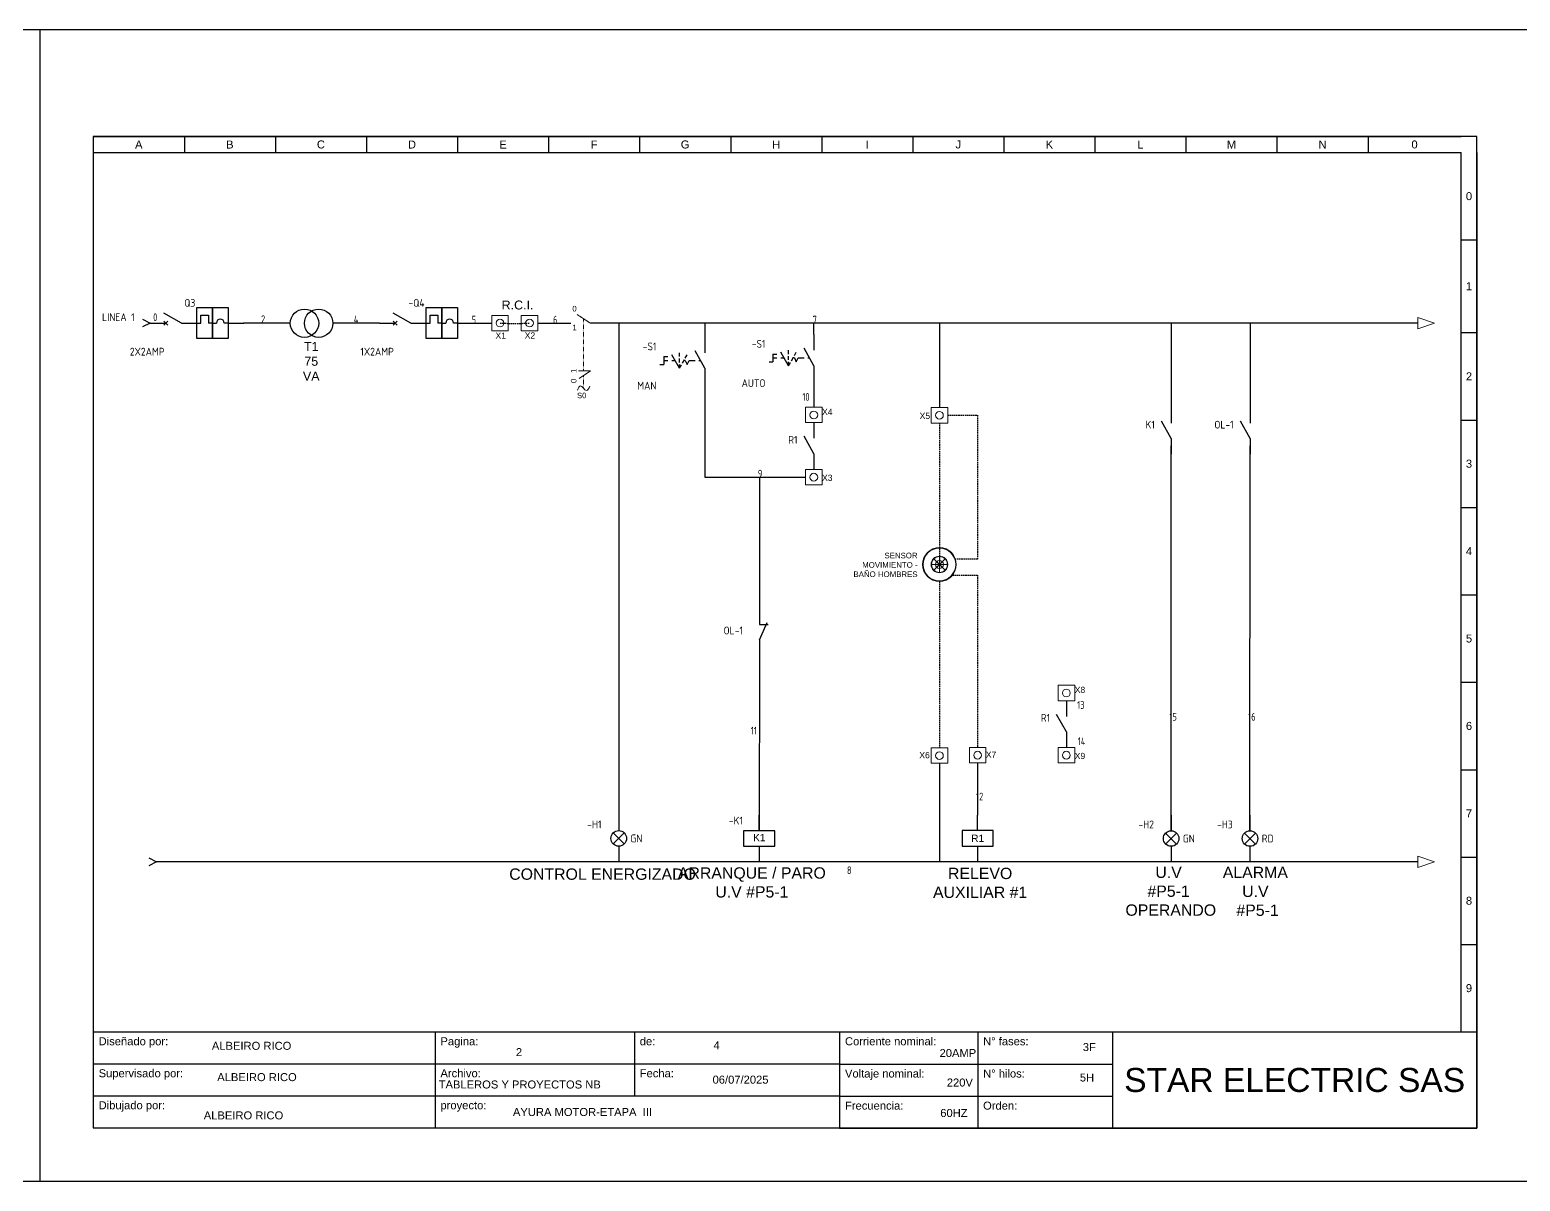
# Model space of a CAD drawing. Header units: millimetres. Extents: x 691 to 18605, y 670 to 10026.
# Drawn here: x 1771 to 2823, y 3503 to 4315 of the extents above; entities that cross this region are included whole.
import ezdxf
from ezdxf.enums import TextEntityAlignment as Align

# ---------------------------------------------------------------- set-up
doc = ezdxf.new("R2010")
doc.units = ezdxf.units.MM
for name, pattern in [('DASHED2', [0.375, 0.25, -0.125]), ('DASHEDX2', [1.5, 1, -0.5]), ('HIDDEN', [0.375, 0.25, -0.125])]:
    doc.linetypes.add(name, pattern=pattern)
for name, color, linetype in [('-DIAGRAMA', 7, 'Continuous'), ('-Electrico', 5, 'Continuous'), ('DESC', 150, 'Continuous'), ('MISC', 7, 'Continuous'), ('SYMS', 7, 'Continuous'), ('TAGS', 150, 'Continuous'), ('WIRENO', 72, 'Continuous'), ('YEL_14_THHN', 2, 'Continuous')]:
    doc.layers.add(name, color=color, linetype=linetype)
doc.styles.get("Standard").update_dxf_attribs({"font": 'arial.ttf'})
doc.styles.add('WD_IEC', font='ISOCP2.shx', dxfattribs={"width": 0.9, "height": 4})

# ---------------------------------------------------------------- blocks, each defined once
blk = doc.blocks.new('*T3')
at = {"color": 0, "linetype": 'ByBlock', "lineweight": -2}
for p, q in [((0, 0), (139.92, 0)), ((0, 0), (0, -18)), ((64.08, 0), (64.08, -18)), ((101.44, 0), (101.44, -12)), ((139.92, 0), (139.92, -18)), ((0, -6), (139.92, -6)), ((0, -12), (139.92, -12)), ((0, -18), (139.92, -18))]:
    blk.add_line(p, q, dxfattribs=at)
at = {"color": 0, "char_height": 1.5, "attachment_point": 1}
for s, insert, width in [('{\\fArial|b0|i0|c162|p34;Diseñado por:}', (1, -1), 62.0824), ('{\\fArial|b0|i0|c162|p34;Pagina:}', (65.08, -1), 35.3574), ('{\\fArial|b0|i0|c162|p34;de}:', (102.44, -1), 36.4813), ('{\\fArial|b0|i0|c162|p34;Supervisado por:}', (1, -7), 62.0824), ('{\\fArial|b0|i0|c162|p34;Archivo:}', (65.08, -7), 35.3574), ('Fecha:', (102.44, -7), 36.4813), ('Dibujado por:', (1, -13), 62.0824), ('{\\fArial|b0|i0|c162|p34;proyecto:}', (65.08, -13), 73.8387)]:
    blk.add_mtext(s, dxfattribs=dict(at, insert=insert, width=width))
blk = doc.blocks.new('*T4')
at = {"color": 0, "linetype": 'ByBlock', "lineweight": -2}
for p, q in [((0, 0), (119.48, 0)), ((0, 0), (0, -18.07)), ((25.89, 0), (25.89, -18.07)), ((51.13, 0), (51.13, -18.07)), ((119.48, 0), (119.48, -18.07)), ((0, -6.05), (51.13, -6.05)), ((0, -12.07), (51.13, -12.07)), ((0, -18.07), (119.48, -18.07))]:
    blk.add_line(p, q, dxfattribs=at)
at = {"color": 0}
for s, insert, char_height, width, attachment_point in [('Corriente nominal:', (1, -1), 1.5, 23.894, 1), ('{\\fArial|b0|i0|c162|p34;N° fases:}', (26.89, -1), 1.5, 23.2313, 1), ('Voltaje nominal:', (1, -7.05), 1.5, 23.894, 1), ('{\\fArial|b0|i0|c162|p34;N° hilos:}', (26.89, -7.05), 1.5, 23.2313, 1), ('{\\fArial|b0|i0|c162|p34;STAR ELECTRIC SAS}', (85.3, -9.04), 4.5, 66.3536, 5), ('Frecuencia:', (1, -13.07), 1.5, 23.894, 1), ('{\\fArial|b0|i0|c162|p34;Orden}:', (26.89, -13.07), 1.5, 23.2313, 1)]:
    blk.add_mtext(s, dxfattribs=dict(at, insert=insert, char_height=char_height, width=width, attachment_point=attachment_point))
blk = doc.blocks.new('CAJETIN')
for p, q in [((0, 185.97), (-259.4, 185.97)), ((-259.4, 185.97), (-259.4, 0.07)), ((-259.4, 185.97), (-2.99, 185.97)), ((-259.4, 185.97), (-259.4, 182.97)), ((-242.33, 185.97), (-242.33, 182.97)), ((-225.26, 185.97), (-225.26, 182.97)), ((-208.19, 185.97), (-208.19, 182.97)), ((-191.12, 185.97), (-191.12, 182.97)), ((-174.05, 185.97), (-174.05, 182.97)), ((-156.98, 185.97), (-156.98, 182.97)), ((-139.91, 185.97), (-139.91, 182.97)), ((-122.84, 185.97), (-122.84, 182.97)), ((-105.77, 185.97), (-105.77, 182.97)), ((-88.7, 185.97), (-88.7, 182.97)), ((-71.64, 185.97), (-71.64, 182.97)), ((-54.57, 185.97), (-54.57, 182.97)), ((-37.5, 185.97), (-37.5, 182.97)), ((-20.43, 185.97), (-20.43, 182.97)), ((0, 0.07), (0, 185.97)), ((-259.4, 182.97), (-2.99, 182.97)), ((-3, 182.97), (-3, 18.07)), ((0, 182.97), (0, 18.07)), ((-3, 166.58), (0, 166.58)), ((-3, 149.19), (0, 149.19)), ((-3, 132.8), (0, 132.8)), ((-3, 116.41), (0, 116.41)), ((-3, 100.02), (0, 100.02)), ((-3, 83.63), (0, 83.63)), ((-3, 67.24), (0, 67.24)), ((-3, 50.85), (0, 50.85)), ((-3, 34.46), (0, 34.46)), ((-3, 18.07), (0, 18.07)), ((-259.4, 0.07), (0, 0.07))]:
    blk.add_line(p, q)
blk.add_lwpolyline([(-269.4, -9.93), (10, -9.93), (10, 205.97), (-269.4, 205.97)], close=True)
for name, p in [('*T3', (-259.4, 18.07)), ('*T4', (-119.48, 18.07))]:
    blk.add_blockref(name, p)
blk.add_text('0', height=1.5).set_placement((-2.08, 174.04))
at = {"char_height": 1.5, "attachment_point": 5}
for s, insert, width in [('A', (-250.87, 184.47), 17.0695), ('B', (-233.8, 184.47), 17.0695), ('C', (-216.73, 184.47), 17.0695), ('D', (-199.66, 184.47), 17.0695), ('E', (-182.59, 184.47), 17.0695), ('F', (-165.52, 184.47), 17.0695), ('G', (-148.45, 184.47), 17.0695), ('H', (-131.38, 184.47), 17.0695), ('I', (-114.31, 184.47), 17.0695), ('J', (-97.24, 184.47), 17.0695), ('K', (-80.17, 184.47), 17.0695), ('L', (-63.1, 184.47), 17.0695), ('M', (-46.03, 184.47), 17.0695), ('N', (-28.96, 184.47), 17.0695), ('0', (-11.71, 184.47), 17.4362), ('1', (-1.5, 157.89), 3), ('2', (-1.5, 141), 3), ('3', (-1.5, 124.61), 3), ('4', (-1.5, 108.22), 3), ('5', (-1.5, 91.83), 3), ('6', (-1.5, 75.44), 3), ('7', (-1.5, 59.05), 3), ('8', (-1.5, 42.66), 3), ('9', (-1.5, 26.27), 3)]:
    blk.add_mtext(s, dxfattribs=dict(at, insert=insert, width=width))
for tag, p in [('DISEÑADO_POR', (-230.86, 14.78)), ('SUPERVISADO_POR', (-229.59, 8.32)), ('DIBUJADO_POR', (-231.25, 2.42))]:
    blk.add_attdef(tag, text='', height=1.5).set_placement(p, align=Align.MIDDLE)
for tag, p in [('PAGINA', (-180.19, 13.54)), ('DE', (-143.12, 14.83)), ('A', (-97.02, 13.49)), ('F', (-73.9, 14.47)), ('ARCHIVO', (-179.45, 8.2)), ('FECHA', (-143.31, 8.38)), ('V', (-96.96, 8.58)), ('H', (-74.46, 8.76)), ('PROYECTO', (-180.75, 3.04)), ('HZ', (-98.06, 2.87)), ('OR', (-74.83, 2.5))]:
    blk.add_attdef(tag, p, '', height=1.5)
blk = doc.blocks.new('HCB11Q9')
for p, q in [((-1.84, 0.66), (-3.16, -0.66)), ((-3.16, 0.66), (-1.84, -0.66)), ((2.5, 0), (-3.12, 3.13)), ((2.5, 0), (7.5, 0)), ((7.5, 0), (8.75, 0)), ((8.75, 0), (8.75, 2.5)), ((8.75, 2.5), (11.25, 2.5)), ((11.25, 2.5), (11.25, 0)), ((12.5, 0), (11.25, 0)), ((12.5, 0), (13.75, 0)), ((17.5, 0), (16.25, 0)), ((17.5, 0), (22.5, 0)), ((-7.5, 0), (-2.5, 0))]:
    blk.add_line(p, q)
for points in [[(7.5, 5), (12.5, 5), (12.5, -5), (7.5, -5)], [(12.5, 5), (17.5, 5), (17.5, -5), (12.5, -5)]]:
    blk.add_lwpolyline(points, close=True)
blk.add_arc((15, 0), 1.25, 0, 180)
at = {"style": 'WD_IEC'}
for tag, height, p in [('INST', 2.5, (6.95, 11.75)), ('LOC', 2.5, (6.95, 8.6)), ('TAG1', 2.5, (6.95, 5.23)), ('TERM02', 2, (22.5, 1)), ('XREF', 2.5, (-2.89, -6.93)), ('DESC1', 2.5, (-2.89, -10.4)), ('DESC2', 2.5, (-2.11, -14.11)), ('DESC3', 2.5, (-2.11, -17.81))]:
    blk.add_attdef(tag, text='', height=height, dxfattribs=at).set_placement(p, align=Align.RIGHT)
at = {"style": 'WD_IEC', "flags": 1}
for tag, p, height in [('X4TERM01', (-7.5, 0), 0.32), ('X1TERM02', (22.5, 0), 0.32), ('ASSYCODE', (17.86, -5.81), 1), ('FAMILY', (17.86, -7.31), 1), ('CATDESC', (17.86, -8.81), 1)]:
    blk.add_attdef(tag, p, '', height=height, dxfattribs=at)
at = {"style": 'WD_IEC'}
for tag, p, height in [('TERM01', (-7.5, 1), 2), ('RATING1', (-14.85, -3.47), 2.5)]:
    blk.add_attdef(tag, p, '', height=height, dxfattribs=at)
at = {"style": 'WD_IEC', "flags": 1}
for tag, p in [('X2LINK', (-0.31, 2)), ('X8LINK', (-0.31, 0.5))]:
    blk.add_attdef(tag, p, '', height=0.32, rotation=360, dxfattribs=at)
at = {"style": 'WD_IEC', "flags": 9}
for tag, p in [('MFG', (21.31, -1.98)), ('CAT', (21.31, -3.99))]:
    blk.add_attdef(tag, text='', height=1.5, dxfattribs=at).set_placement(p, align=Align.RIGHT)
blk = doc.blocks.new('HA1X3Y')
blk.add_lwpolyline([(-2.5, 1.25), (0, 0), (-2.5, -1.25)])
at = {"style": 'WD_IEC'}
blk.add_attdef('DESC1', text='', height=2.5, dxfattribs=at).set_placement((-5, 0.675), align=Align.RIGHT)
at = {"style": 'WD_IEC', "flags": 1}
blk.add_attdef('X1TERM01', (0, 0), '', height=0.32, dxfattribs=at)
at = {"style": 'WD_IEC'}
blk.add_attdef('DESC2', text='', height=2.5, dxfattribs=at).set_placement((-5, -0.675), align=Align.TOP_RIGHT)
blk = doc.blocks.new('WD_WNV')
at = {"linetype": 'Continuous', "style": 'WD_IEC', "width": 0.8}
blk.add_attdef('WIRENO', text='', height=2.5, dxfattribs=at).set_placement((-1.6, 0), align=Align.MIDDLE_RIGHT)
at = {"style": 'WD_IEC', "flags": 1}
for tag, p in [('W08USER', (-1, 0.375)), ('W04USER', (-1, 0.875)), ('W05USER', (-1, 0.75)), ('W09USER', (-1, 0.25)), ('W03USER', (-1, 1)), ('W06USER', (-1, 0.625)), ('W07USER', (-1, 0.5)), ('W02USER', (-1, 1.125)), ('W01USER', (-1, 1.25)), ('W10USER', (-1, 0.125))]:
    blk.add_attdef(tag, text='', height=0.08, dxfattribs=at).set_placement(p, align=Align.CENTER)
blk = doc.blocks.new('VLT1G')
for p, q in [((0, 7.5), (0, 2.5)), ((-1.77, -1.77), (1.77, 1.77)), ((1.77, -1.77), (-1.77, 1.77)), ((0, -2.5), (0, -7.5))]:
    blk.add_line(p, q)
blk.add_circle((0, 0), 2.5)
at = {"style": 'WD_IEC'}
for tag, p in [('INST', (-5.5, 10.25)), ('TAG1', (-5.5, 3.25)), ('LOC', (-5.5, 6.75)), ('DESC1', (-5.5, -6.35)), ('DESC2', (-5.5, -9.85)), ('DESC3', (-5.5, -13.35))]:
    blk.add_attdef(tag, text='', height=2.5, dxfattribs=at).set_placement(p, align=Align.RIGHT)
blk.add_attdef('TERM01', text='', height=2, rotation=90, dxfattribs=at).set_placement((-1, 7.5), align=Align.RIGHT)
at = {"style": 'WD_IEC', "flags": 1}
for tag, p, height in [('X2TERM01', (0, 7.5), 0.32), ('X4LINK', (-3, 0), 0.32), ('X1LINK', (3, 0), 0.32), ('ASSYCODE', (1, -4), 1), ('FAMILY', (1, -5.5), 1), ('X8TERM02', (0, -7.5), 0.32), ('CATDESC', (1, -7), 1)]:
    blk.add_attdef(tag, p, '', height=height, dxfattribs=at)
at = {"style": 'WD_IEC', "flags": 9}
for tag, p in [('MFG', (-6, -0.25)), ('CAT', (-6, -2.75))]:
    blk.add_attdef(tag, text='', height=1.5, dxfattribs=at).set_placement(p, align=Align.RIGHT)
at = {"style": 'WD_IEC'}
blk.add_attdef('TERM02', (-1, -7.5), '', height=2, rotation=90, dxfattribs=at)
at = {"lineweight": 13, "style": 'WD_IEC'}
blk.add_attdef('COLOR', text='', height=2.5, dxfattribs=at).set_placement((3.75, 0), align=Align.MIDDLE_LEFT)
at = {"lineweight": 15, "style": 'WD_IEC'}
for tag, p in [('WDTAGALT', (-5.5, -21)), ('XREF', (-5.5, -18))]:
    blk.add_attdef(tag, text='', height=2.5, dxfattribs=at).set_placement(p, align=Align.RIGHT)
blk = doc.blocks.new('VSS113')
for p, q in [((0, 7.5), (0, 2.5)), ((-13.12, 1.25), (-11.88, 1.25)), ((-13.12, 1.25), (-13.12, -1.25)), ((-13.12, 0), (-11.88, 0)), ((-8.12, -2.5), (-10.62, 1.83)), ((-10.62, 0), (-9.57, 0)), ((-8.12, 1.25), (-8.12, 2.5)), ((-8.12, -0.63), (-8.12, 0.62)), ((-7.19, -0.88), (-6.56, 0.21)), ((-6.25, 0), (-6.68, 0)), ((-6.25, 0.75), (-5.62, 1.83)), ((-6.25, 0), (-5.62, -1.25)), ((-5.62, -1.25), (-5, 0)), ((-5, 0), (-3.12, 0)), ((0, -2.5), (-3.12, 3.12)), ((-1.88, 0), (-1.39, 0)), ((-14.38, -1.25), (-13.12, -1.25)), ((-8.12, -2.5), (-8.12, -1.25)), ((-8.12, -2.5), (-7.5, -1.42)), ((0, -2.5), (0, -7.5))]:
    blk.add_line(p, q)
at = {"style": 'WD_IEC'}
for tag, p in [('INST', (-15.5, 9.25)), ('TAG1', (-15.5, 3.25)), ('LOC', (-15.5, 6.25)), ('DESC1', (-15.5, -9.35)), ('DESC3', (-15.5, -15.35)), ('DESC2', (-15.5, -12.35))]:
    blk.add_attdef(tag, text='', height=2.5, dxfattribs=at).set_placement(p, align=Align.RIGHT)
at = {"style": 'WD_IEC', "flags": 8}
for tag, p in [('POS1', (-10.62, 3.5)), ('POS2', (-8.12, 3.5)), ('POS3', (-5.62, 3.5))]:
    blk.add_attdef(tag, text='', height=2, rotation=90, dxfattribs=at).set_placement(p, align=Align.MIDDLE_LEFT)
at = {"style": 'WD_IEC'}
blk.add_attdef('TERM01', text='', height=2, rotation=90, dxfattribs=at).set_placement((-1, 7.5), align=Align.RIGHT)
at = {"style": 'WD_IEC', "flags": 1}
for tag, p, height in [('X2TERM01', (0, 7.5), 0.32), ('CONTACT', (0.5, 4.5), 1), ('X1LINK', (0, 0), 0.32), ('COMMON', (1.75, 3.25), 1), ('X8TERM02', (0, -7.5), 0.32), ('ASSYCODE', (1, -9), 1), ('FAMILY', (1, -10.5), 1), ('CATDESC', (1, -12), 1)]:
    blk.add_attdef(tag, p, '', height=height, dxfattribs=at)
at = {"style": 'WD_IEC', "flags": 9}
for tag, p in [('MFG', (-16, -0.25)), ('CAT', (-16, -2.75))]:
    blk.add_attdef(tag, text='', height=1.5, dxfattribs=at).set_placement(p, align=Align.RIGHT)
at = {"style": 'WD_IEC'}
blk.add_attdef('TERM02', (-1, -7.5), '', height=2, rotation=90, dxfattribs=at)
at = {"lineweight": 15, "style": 'WD_IEC'}
blk.add_attdef('XREF', text='', height=2.5, dxfattribs=at).set_placement((-15.5, -6.35), align=Align.RIGHT)
blk.add_attdef('STATE', (1.25, -6.35), '', height=2.5, dxfattribs=at)
blk = doc.blocks.new('VCR21')
for p, q in [((0, 7.5), (0, 2.5)), ((0, -2.5), (-3.12, 3.12)), ((0, -2.5), (0, -7.5))]:
    blk.add_line(p, q)
at = {"style": 'WD_IEC'}
for tag, p in [('INST', (-5.25, 6.75)), ('LOC', (-5.25, 3.75)), ('TAG2', (-5.25, 0.75)), ('DESC1', (-5.25, -6.75)), ('XREF', (-5.25, -3.75)), ('DESC2', (-5.25, -9.75)), ('DESC3', (-5.25, -12.75))]:
    blk.add_attdef(tag, text='', height=2.5, dxfattribs=at).set_placement(p, align=Align.RIGHT)
blk.add_attdef('TERM01', text='', height=2, rotation=90, dxfattribs=at).set_placement((-1, 7.5), align=Align.RIGHT)
at = {"style": 'WD_IEC', "flags": 1}
for tag, p, height in [('X2TERM01', (0, 7.5), 0.32), ('X4LINK', (-2.75, 0), 0.32), ('X1LINK', (-0.5, 0), 0.32), ('CONTACT', (4, -3.5), 1), ('FAMILY', (4, -5), 1), ('COMMON', (5.25, -4.75), 1), ('X8TERM02', (0, -7.5), 0.32)]:
    blk.add_attdef(tag, p, '', height=height, dxfattribs=at)
at = {"style": 'WD_IEC'}
blk.add_attdef('TERM02', (-1, -7.5), '', height=2, rotation=90, dxfattribs=at)
blk = doc.blocks.new('VCR22')
for p, q in [((0, 7.5), (0, 2.5)), ((0, -2.5), (2.5, 3.12)), ((0, 2.5), (2.87, 2.5)), ((0, -2.5), (0, -7.5))]:
    blk.add_line(p, q)
at = {"style": 'WD_IEC'}
for tag, p in [('INST', (-5.25, 5.25)), ('TAG2', (-5.25, -0.75)), ('LOC', (-5.25, 2.25)), ('DESC1', (-5.25, -6.75)), ('XREF', (-5.25, -3.75)), ('DESC2', (-5.25, -9.75)), ('DESC3', (-5.25, -12.75))]:
    blk.add_attdef(tag, text='', height=2.5, dxfattribs=at).set_placement(p, align=Align.RIGHT)
blk.add_attdef('TERM01', text='', height=2, rotation=90, dxfattribs=at).set_placement((-1, 7.5), align=Align.RIGHT)
at = {"style": 'WD_IEC', "flags": 1}
for tag, p, height in [('X2TERM01', (0, 7.5), 0.32), ('X4LINK', (-0.55, 0), 0.32), ('X1LINK', (1.92, 0), 0.32), ('CONTACT', (4, -3.5), 1), ('FAMILY', (4, -5), 1), ('COMMON', (5.25, -4.75), 1), ('X8TERM02', (0, -7.5), 0.32)]:
    blk.add_attdef(tag, p, '', height=height, dxfattribs=at)
at = {"style": 'WD_IEC'}
blk.add_attdef('TERM02', (-1, -7.5), '', height=2, rotation=90, dxfattribs=at)
blk = doc.blocks.new('VMS1')
for p, q in [((0, 2.5), (0, 7.5)), ((0, -2.5), (0, -7.5))]:
    blk.add_line(p, q)
blk.add_lwpolyline([(-5, 2.5), (-5, -2.5), (5, -2.5), (5, 2.5)], close=True)
at = {"style": 'WD_IEC'}
for tag, p in [('INST', (-5.25, 10.5)), ('LOC', (-5.25, 7.5)), ('TAG1', (-5.25, 4.5)), ('DESC1', (-5.25, -6.85)), ('DESC2', (-5.25, -9.85)), ('DESC3', (-5.25, -12.85))]:
    blk.add_attdef(tag, text='', height=2.5, dxfattribs=at).set_placement(p, align=Align.RIGHT)
blk.add_attdef('TERM01', text='', height=2, rotation=90, dxfattribs=at).set_placement((-1, 7.5), align=Align.RIGHT)
at = {"style": 'WD_IEC', "flags": 1}
for tag, p, height in [('X2TERM01', (0, 7.5), 0.32), ('X4LINK', (-5, 0), 0.32), ('X1LINK', (5, 0), 0.32), ('ASSYCODE', (1, -4), 1), ('FAMILY', (1, -5.5), 1), ('X8TERM02', (0, -7.5), 0.32), ('CATDESC', (1, -7), 1)]:
    blk.add_attdef(tag, p, '', height=height, dxfattribs=at)
at = {"style": 'WD_IEC', "flags": 9}
for tag, p in [('MFG', (-6, 1)), ('CAT', (-6, -1.5))]:
    blk.add_attdef(tag, text='', height=1.5, dxfattribs=at).set_placement(p, align=Align.RIGHT)
at = {"style": 'WD_IEC'}
blk.add_attdef('TERM02', (-1, -7.5), '', height=2, rotation=90, dxfattribs=at)
at = {"lineweight": 9, "style": 'WD_IEC'}
for tag, p in [('NO', (-5.5, -16.5)), ('NC', (-5.5, -19.5))]:
    blk.add_attdef(tag, text='', height=2.5, dxfattribs=at).set_placement(p, align=Align.TOP_RIGHT)
for tag, p in [('XREFNO', (-4, -16.5)), ('XREFNC', (-4, -19.5))]:
    blk.add_attdef(tag, text='', height=2.5, dxfattribs=at).set_placement(p, align=Align.TOP_LEFT)

msp = doc.modelspace()

# ---------------------------------------------------------------- linework, layer by layer
at = {"layer": '-DIAGRAMA', "color": 0, "lineweight": 0}
for centre in [(2103.1, 4108), (2123.9, 4108), (2324.4, 4043.2), (2413, 4043), (2324.4, 3999.3), (2502.5, 3847.1), (2413, 3802.9), (2439.9, 3803.2), (2502.5, 3803.2)]:
    msp.add_circle(centre, 2.72, dxfattribs=at)
at = {"layer": '-Electrico', "color": 0, "lineweight": 0, "ltscale": 0.08}
for points in [[(2097.3, 4113.4), (2108.9, 4113.4), (2108.9, 4102.5), (2097.3, 4102.5)], [(2118.1, 4113.4), (2129.7, 4113.4), (2129.7, 4102.5), (2118.1, 4102.5)], [(2318.6, 4048.7), (2330.2, 4048.7), (2330.2, 4037.8), (2318.6, 4037.8)], [(2407.2, 4048.5), (2418.8, 4048.5), (2418.8, 4037.5), (2407.2, 4037.5)], [(2318.6, 4004.8), (2330.2, 4004.8), (2330.2, 3993.8), (2318.6, 3993.8)], [(2496.7, 3852.6), (2508.4, 3852.6), (2508.4, 3841.6), (2496.7, 3841.6)], [(2407.2, 3808.4), (2418.8, 3808.4), (2418.8, 3797.5), (2407.2, 3797.5)], [(2434.1, 3808.7), (2445.7, 3808.7), (2445.7, 3797.7), (2434.1, 3797.7)], [(2496.7, 3808.7), (2508.4, 3808.7), (2508.4, 3797.7), (2496.7, 3797.7)]]:
    msp.add_lwpolyline(points, close=True, dxfattribs=at)
at = {"color": 0, "linetype": 'DASHED2', "lineweight": 0}
msp.add_line((2166.8, 4107.9), (2157.4, 4114.1), dxfattribs=at)
at = {"color": 0, "linetype": 'HIDDEN', "lineweight": 0, "ltscale": 0.5}
for p, q in [((2161.9, 4074.8), (2161.9, 4111.2)), ((2161.9, 4071), (2161.9, 4062.2))]:
    msp.add_line(p, q, dxfattribs=at)
at = {"color": 0, "linetype": 'Continuous', "lineweight": 0}
for p, q in [((2750.4, 4111.9), (2750.4, 4107.9)), ((2762.2, 4107.9), (2750.4, 4111.9)), ((2750.4, 4107.9), (2750.4, 4103.9)), ((2750.4, 4103.9), (2762.2, 4107.9)), ((2750.4, 3731.9), (2750.4, 3727.9)), ((2762.2, 3727.9), (2750.4, 3731.9)), ((2750.4, 3727.9), (2750.4, 3724)), ((2750.4, 3724), (2762.2, 3727.9))]:
    msp.add_line(p, q, dxfattribs=at)
at = {"color": 0}
for p, q in [((2084, 4108), (2097.3, 4108)), ((2129.7, 4108), (2153.1, 4108)), ((2186.8, 4107.9), (2186.8, 3760.9)), ((2413, 4107.9), (2413, 4048.5)), ((2576.4, 4107.9), (2576.4, 4048.5)), ((2632.1, 4107.9), (2632.1, 4048.5)), ((2247.5, 4065.1), (2247.5, 3999.3)), ((2324.4, 4067), (2324.4, 4048.7)), ((2413, 4037.5), (2413, 4037.5)), ((2576.4, 3749.9), (2576.4, 4021.3)), ((2632, 3749.9), (2632.1, 4021.3)), ((2247.5, 3999.3), (2318.6, 3999.3)), ((2286, 3999.3), (2286, 3906.5)), ((2286, 3873.6), (2285.9, 3749.9)), ((2413, 3797.5), (2413, 3797.5)), ((2413, 3797.5), (2413, 3728)), ((2439.9, 3797.7), (2439.9, 3797.7)), ((2439.9, 3797.7), (2439.9, 3760.9))]:
    msp.add_line(p, q, dxfattribs=at)
at = {"color": 0, "lineweight": 0, "ltscale": 0.5}
for q in [(2158.5, 4074.4), (2158.8, 4068.9)]:
    msp.add_line((2167, 4074.4), q, dxfattribs=at)
at = {"color": 0, "linetype": 'DASHEDX2'}
for p, q in [((2413, 4037.5), (2413, 3939.8)), ((2418.8, 4043), (2439.9, 4043)), ((2439.9, 4043), (2439.9, 3941.5)), ((2439.9, 3941.5), (2424.4, 3941.4)), ((2413, 3925.8), (2413, 3808.4)), ((2422.2, 3930.2), (2439.9, 3930.2)), ((2439.9, 3930.2), (2439.9, 3808.7))]:
    msp.add_line(p, q, dxfattribs=at)
at = {"color": 0, "lineweight": 0}
msp.add_lwpolyline([(2413, 3943.3), (2413, 3932.1), (2413, 3937.7), (2418.6, 3937.7), (2407.4, 3937.7), (2413, 3937.7), (2417, 3941.7), (2413, 3937.7), (2409, 3941.7), (2413, 3937.7), (2409, 3933.8), (2413, 3937.7), (2417, 3933.8)], dxfattribs=at)
at = {"color": 0}
for centre in [(1965.2, 4107.9), (1975.2, 4107.9)]:
    msp.add_circle(centre, 10, dxfattribs=at)
at = {"color": 0, "lineweight": 0}
for radius in [11.9, 11.5, 5.86, 5.59, 2.8, 1.23]:
    msp.add_circle((2413, 3937.7), radius, dxfattribs=at)
at = {"color": 0, "linetype": 'DASHEDX2'}
msp.add_arc((2113.5, 4752.8), 645, 269.076, 270.924, dxfattribs=at)
at = {"color": 0, "lineweight": 0}
msp.add_spline([(2166.5, 4063.4), (2164, 4060.4), (2159.9, 4063.7), (2157.8, 4060.7)], degree=3, dxfattribs=at)
at = {"layer": 'YEL_14_THHN', "color": 0}
for p, q in [((1955.2, 4107.9), (1922.3, 4108)), ((2018.1, 4108), (1985.2, 4108)), ((2750.4, 4107.9), (2166.8, 4107.9)), ((2247.5, 4107.9), (2247.5, 4098.1)), ((2324.4, 4099.9), (2324.4, 4107.9)), ((2750.4, 3727.9), (1860.8, 3728))]:
    msp.add_line(p, q, dxfattribs=at)

# ---------------------------------------------------------------- block references
at = {"color": 0}
ref = msp.add_blockref('CAJETIN', (1741.1, 3540), dxfattribs=dict(at, xscale=3.761929394681115, yscale=3.761929394681115, zscale=3.761929394681115))
ref.add_attrib('5H', '5H', (1461, 3573), dxfattribs={"height": 5.64})
ref.add_attrib('3F', '3F', (1463, 3594.5), dxfattribs={"height": 5.64})
ref.add_attrib('HZ', '60HZ', dxfattribs={"height": 5.64}).set_placement((1372.1, 3550.8), align=Align.MIDDLE)
ref.add_attrib('V', '220V', dxfattribs={"height": 5.64}).set_placement((1376.3, 3572.3), align=Align.MIDDLE)
ref.add_attrib('A', '20AMP', dxfattribs={"height": 5.64}).set_placement((1374.9, 3593.1), align=Align.MIDDLE)
ref.add_attrib('PROYECTO', 'AYURA MOTOR-ETAPA  III', dxfattribs={"height": 5.643}).set_placement((1061.1, 3551.5), align=Align.MIDDLE_LEFT)
ref.add_attrib('ARCHIVO', 'TABLEROS Y PROYECTOS NB', dxfattribs={"height": 5.643}).set_placement((1066, 3570.9), align=Align.MIDDLE)
ref.add_attrib('DE', '4', (1202.6, 3595.8), dxfattribs={"height": 5.64})
ref.add_attrib('PAGINA', '1', (1063.2, 3590.9), dxfattribs={"height": 5.64})
ref.add_attrib('FECHA', '06/07/2025', (1201.9, 3571.5), dxfattribs={"height": 5.64})
ref.add_attrib('DIBUJADO_POR', 'ALBEIRO RICO', dxfattribs={"height": 5.643}).set_placement((871.1, 3549.1), align=Align.MIDDLE)
ref.add_attrib('SUPERVISADO_POR', 'ALBEIRO RICO', dxfattribs={"height": 5.643}).set_placement((880.6, 3576.1), align=Align.MIDDLE)
ref.add_attrib('DISEÑADO_POR', 'ALBEIRO RICO', dxfattribs={"height": 5.643}).set_placement((876.8, 3598.2), align=Align.MIDDLE)
ref = msp.add_blockref('CAJETIN', (2792.1, 3540), dxfattribs=dict(at, xscale=3.761929394681115, yscale=3.761929394681115, zscale=3.761929394681115))
ref.add_attrib('5H', '5H', (2512, 3573), dxfattribs={"height": 5.64})
ref.add_attrib('3F', '3F', (2514.1, 3594.5), dxfattribs={"height": 5.64})
ref.add_attrib('HZ', '60HZ', dxfattribs={"height": 5.64}).set_placement((2423.2, 3550.8), align=Align.MIDDLE)
ref.add_attrib('V', '220V', dxfattribs={"height": 5.64}).set_placement((2427.4, 3572.3), align=Align.MIDDLE)
ref.add_attrib('A', '20AMP', dxfattribs={"height": 5.64}).set_placement((2426, 3593.1), align=Align.MIDDLE)
ref.add_attrib('PROYECTO', 'AYURA MOTOR-ETAPA  III', dxfattribs={"height": 5.643}).set_placement((2112.2, 3551.5), align=Align.MIDDLE_LEFT)
ref.add_attrib('ARCHIVO', 'TABLEROS Y PROYECTOS NB', dxfattribs={"height": 5.643}).set_placement((2117, 3570.9), align=Align.MIDDLE)
ref.add_attrib('DE', '4', (2253.7, 3595.8), dxfattribs={"height": 5.64})
ref.add_attrib('PAGINA', '2', (2114.3, 3590.9), dxfattribs={"height": 5.64})
ref.add_attrib('FECHA', '06/07/2025', (2253, 3571.5), dxfattribs={"height": 5.64})
ref.add_attrib('DIBUJADO_POR', 'ALBEIRO RICO', dxfattribs={"height": 5.643}).set_placement((1922.2, 3549.1), align=Align.MIDDLE)
ref.add_attrib('SUPERVISADO_POR', 'ALBEIRO RICO', dxfattribs={"height": 5.643}).set_placement((1931.7, 3576.1), align=Align.MIDDLE)
ref.add_attrib('DISEÑADO_POR', 'ALBEIRO RICO', dxfattribs={"height": 5.643}).set_placement((1927.9, 3598.2), align=Align.MIDDLE)
at = {"layer": 'SYMS', "color": 0}
ref = msp.add_blockref('HCB11Q9', (1872.9, 4108), dxfattribs=dict(at, xscale=2.197145441597592, yscale=2.197145441597592, zscale=2.197145441597592))
ref.add_attrib('TAG1', 'Q3', dxfattribs={"layer": 'TAGS', "height": 5.49, "style": 'WD_IEC'}).set_placement((1888.2, 4119.5), align=Align.RIGHT)
ref.add_attrib('DESC1', '2X2AMP', dxfattribs={"layer": 'DESC', "height": 5.49, "style": 'WD_IEC'}).set_placement((1866.5, 4085.1), align=Align.RIGHT)
ref = msp.add_blockref('HCB11Q9', (2034.6, 4108), dxfattribs=dict(at, xscale=2.197145441597592, yscale=2.197145441597592, zscale=2.197145441597592))
ref.add_attrib('TAG1', '-Q4', dxfattribs={"layer": 'TAGS', "height": 5.49, "style": 'WD_IEC'}).set_placement((2049.9, 4119.5), align=Align.RIGHT)
ref.add_attrib('DESC1', '1X2AMP', dxfattribs={"layer": 'DESC', "height": 5.49, "style": 'WD_IEC'}).set_placement((2028.2, 4085.1), align=Align.RIGHT)
ref = msp.add_blockref('HA1X3Y', (1856.4, 4108), dxfattribs=dict(at, xscale=2.197145441597592, yscale=2.197145441597592, zscale=2.197145441597592))
ref.add_attrib('DESC1', 'LINEA 1', dxfattribs={"layer": 'DESC', "height": 5.49, "style": 'WD_IEC'}).set_placement((1845.4, 4109.4), align=Align.RIGHT)
ref = msp.add_blockref('VSS113', (2324.4, 4083.4), dxfattribs=dict(at, xscale=2.197145441597592, yscale=2.197145441597592, zscale=2.197145441597592))
ref.add_attrib('DESC1', 'AUTO', dxfattribs={"layer": 'DESC', "height": 5.49, "style": 'WD_IEC'}).set_placement((2290.3, 4062.9), align=Align.RIGHT)
ref.add_attrib('TAG1', '-S1', dxfattribs={"layer": 'TAGS', "height": 5.49, "style": 'WD_IEC'}).set_placement((2290.3, 4090.6), align=Align.RIGHT)
ref = msp.add_blockref('VSS113', (2247.5, 4081.6), dxfattribs=dict(at, xscale=2.197145441597592, yscale=2.197145441597592, zscale=2.197145441597592))
ref.add_attrib('DESC1', 'MAN', dxfattribs={"layer": 'DESC', "height": 5.49, "style": 'WD_IEC'}).set_placement((2213.4, 4061.1), align=Align.RIGHT)
ref.add_attrib('TAG1', '-S1', dxfattribs={"layer": 'TAGS', "height": 5.49, "style": 'WD_IEC'}).set_placement((2213.4, 4088.8), align=Align.RIGHT)
ref = msp.add_blockref('VCR21', (2576.4, 4032), dxfattribs=dict(at, xscale=2.197145441597592, yscale=2.197145441597592, zscale=2.197145441597592))
ref.add_attrib('TAG2', 'K1', dxfattribs={"layer": 'TAGS', "height": 5.49, "style": 'WD_IEC'}).set_placement((2564.9, 4033.6), align=Align.RIGHT)
ref = msp.add_blockref('VCR21', (2632.1, 4032), dxfattribs=dict(at, xscale=2.197145441597592, yscale=2.197145441597592, zscale=2.197145441597592))
ref.add_attrib('TAG2', 'OL-1', dxfattribs={"layer": 'TAGS', "height": 5.49, "style": 'WD_IEC'}).set_placement((2620.5, 4033.6), align=Align.RIGHT)
ref = msp.add_blockref('VCR21', (2324.4, 4021.3), dxfattribs=dict(at, xscale=2.197145441597592, yscale=2.197145441597592, zscale=2.197145441597592))
ref.add_attrib('TAG2', 'R1', dxfattribs={"layer": 'TAGS', "height": 5.49, "style": 'WD_IEC'}).set_placement((2312.9, 4022.9), align=Align.RIGHT)
ref = msp.add_blockref('VCR22', (2286, 3890), dxfattribs=dict(at, xscale=2.197145441597592, yscale=2.197145441597592, zscale=2.197145441597592))
ref.add_attrib('TAG2', 'OL-1', dxfattribs={"layer": 'TAGS', "height": 5.49, "style": 'WD_IEC'}).set_placement((2274.4, 3888.4), align=Align.RIGHT)
ref = msp.add_blockref('VCR21', (2502.5, 3825.1), dxfattribs=dict(at, xscale=2.197145441597592, yscale=2.197145441597592, zscale=2.197145441597592))
ref.add_attrib('TAG2', 'R1', dxfattribs={"layer": 'TAGS', "height": 5.49, "style": 'WD_IEC'}).set_placement((2491, 3826.8), align=Align.RIGHT)
ref = msp.add_blockref('VLT1G', (2186.8, 3744.5), dxfattribs=dict(at, xscale=2.197145441597592, yscale=2.197145441597592, zscale=2.197145441597592))
ref.add_attrib('COLOR', 'GN', dxfattribs={"layer": 'MISC', "lineweight": 13, "height": 5.49, "style": 'WD_IEC'}).set_placement((2195, 3744.5), align=Align.MIDDLE_LEFT)
ref.add_attrib('TAG1', '-H1', dxfattribs={"layer": 'TAGS', "height": 5.49, "style": 'WD_IEC'}).set_placement((2174.7, 3751.6), align=Align.RIGHT)
ref = msp.add_blockref('VMS1', (2285.9, 3744.4), dxfattribs=dict(at, xscale=2.197145441597592, yscale=2.197145441597592, zscale=2.197145441597592))
ref.add_attrib('TAG1', '-K1', dxfattribs={"layer": 'TAGS', "height": 5.49, "style": 'WD_IEC'}).set_placement((2274.4, 3754.3), align=Align.RIGHT)
at = {"layer": 'SYMS', "color": 0, "xscale": 2.197145441597592, "yscale": 2.197145441597592, "zscale": 2.197145441597592}
for name, p in [('VMS1', (2439.9, 3744.5)), ('HA1X3Y', (1860.8, 3728))]:
    msp.add_blockref(name, p, dxfattribs=at)
at = {"layer": 'SYMS', "color": 0}
ref = msp.add_blockref('VLT1G', (2576.4, 3744.4), dxfattribs=dict(at, xscale=2.197145441597592, yscale=2.197145441597592, zscale=2.197145441597592))
ref.add_attrib('COLOR', 'GN', dxfattribs={"layer": 'MISC', "lineweight": 13, "height": 5.49, "style": 'WD_IEC'}).set_placement((2584.6, 3744.4), align=Align.MIDDLE_LEFT)
ref.add_attrib('TAG1', '-H2', dxfattribs={"layer": 'TAGS', "height": 5.49, "style": 'WD_IEC'}).set_placement((2564.3, 3751.6), align=Align.RIGHT)
ref = msp.add_blockref('VLT1G', (2632, 3744.4), dxfattribs=dict(at, xscale=2.197145441597592, yscale=2.197145441597592, zscale=2.197145441597592))
ref.add_attrib('COLOR', 'RD', dxfattribs={"layer": 'MISC', "lineweight": 13, "height": 5.49, "style": 'WD_IEC'}).set_placement((2640.3, 3744.4), align=Align.MIDDLE_LEFT)
ref.add_attrib('TAG1', '-H3', dxfattribs={"layer": 'TAGS', "height": 5.49, "style": 'WD_IEC'}).set_placement((2619.9, 3751.6), align=Align.RIGHT)
at = {"layer": 'WIRENO', "color": 0}
ref = msp.add_blockref('WD_WNV', (1864.9, 4112.1), dxfattribs=dict(at, xscale=2.197145441597592, yscale=2.197145441597592, zscale=2.197145441597592))
ref.add_attrib('WIRENO', '0', dxfattribs={"linetype": 'Continuous', "height": 5.49, "style": 'WD_IEC', "width": 0.8}).set_placement((1861.4, 4112.1), align=Align.MIDDLE_RIGHT)
ref = msp.add_blockref('WD_WNV', (1959.6, 4102.5), dxfattribs=dict(at, xscale=2.197145441597592, yscale=2.197145441597592, zscale=2.197145441597592))
ref.add_attrib('WIRENO', '2', dxfattribs={"linetype": 'Continuous', "height": 5.49, "style": 'WD_IEC', "width": 0.8}).set_placement((1937.5, 4110.7), align=Align.MIDDLE_RIGHT)
ref = msp.add_blockref('WD_WNV', (2019.9, 4102.5), dxfattribs=dict(at, xscale=2.197145441597592, yscale=2.197145441597592, zscale=2.197145441597592))
ref.add_attrib('WIRENO', '4', dxfattribs={"linetype": 'Continuous', "height": 5.49, "style": 'WD_IEC', "width": 0.8}).set_placement((2003.2, 4110.7), align=Align.MIDDLE_RIGHT)
ref = msp.add_blockref('WD_WNV', (2102.9, 4102.2), dxfattribs=dict(at, xscale=2.197145441597592, yscale=2.197145441597592, zscale=2.197145441597592))
ref.add_attrib('WIRENO', '5', dxfattribs={"linetype": 'Continuous', "height": 5.49, "style": 'WD_IEC', "width": 0.8}).set_placement((2086.2, 4110.4), align=Align.MIDDLE_RIGHT)
ref = msp.add_blockref('WD_WNV', (2160.3, 4102.2), dxfattribs=dict(at, xscale=2.197145441597592, yscale=2.197145441597592, zscale=2.197145441597592))
ref.add_attrib('WIRENO', '6', dxfattribs={"linetype": 'Continuous', "height": 5.49, "style": 'WD_IEC', "width": 0.8}).set_placement((2143.6, 4110.4), align=Align.MIDDLE_RIGHT)
ref = msp.add_blockref('WD_WNV', (2343.3, 4102.2), dxfattribs=dict(at, xscale=2.197145441597592, yscale=2.197145441597592, zscale=2.197145441597592))
ref.add_attrib('WIRENO', '7', dxfattribs={"linetype": 'Continuous', "height": 5.49, "style": 'WD_IEC', "width": 0.8}).set_placement((2326.6, 4110.4), align=Align.MIDDLE_RIGHT)
ref = msp.add_blockref('WD_WNV', (2323, 4059.5), dxfattribs=dict(at, xscale=2.197145441597592, yscale=2.197145441597592, zscale=2.197145441597592))
ref.add_attrib('WIRENO', '10', dxfattribs={"linetype": 'Continuous', "height": 5.49, "style": 'WD_IEC', "width": 0.8}).set_placement((2321.4, 4055.9), align=Align.MIDDLE_RIGHT)
ref = msp.add_blockref('WD_WNV', (2304.8, 3993.6), dxfattribs=dict(at, xscale=2.197145441597592, yscale=2.197145441597592, zscale=2.197145441597592))
ref.add_attrib('WIRENO', '9', dxfattribs={"linetype": 'Continuous', "height": 5.49, "style": 'WD_IEC', "width": 0.8}).set_placement((2288.1, 4001.8), align=Align.MIDDLE_RIGHT)
ref = msp.add_blockref('WD_WNV', (2508.1, 3842.2), dxfattribs=dict(at, xscale=2.197145441597592, yscale=2.197145441597592, zscale=2.197145441597592))
ref.add_attrib('WIRENO', '13', dxfattribs={"linetype": 'Continuous', "height": 5.49, "style": 'WD_IEC', "width": 0.8}).set_placement((2515.3, 3838.6), align=Align.MIDDLE_RIGHT)
ref = msp.add_blockref('WD_WNV', (2582, 3833.9), dxfattribs=dict(at, xscale=2.197145441597592, yscale=2.197145441597592, zscale=2.197145441597592))
ref.add_attrib('WIRENO', '15', dxfattribs={"linetype": 'Continuous', "height": 5.49, "style": 'WD_IEC', "width": 0.8}).set_placement((2580.4, 3830.3), align=Align.MIDDLE_RIGHT)
ref = msp.add_blockref('WD_WNV', (2637.6, 3833.9), dxfattribs=dict(at, xscale=2.197145441597592, yscale=2.197145441597592, zscale=2.197145441597592))
ref.add_attrib('WIRENO', '16', dxfattribs={"linetype": 'Continuous', "height": 5.49, "style": 'WD_IEC', "width": 0.8}).set_placement((2636, 3830.3), align=Align.MIDDLE_RIGHT)
ref = msp.add_blockref('WD_WNV', (2285.9, 3824.1), dxfattribs=dict(at, xscale=2.197145441597592, yscale=2.197145441597592, zscale=2.197145441597592))
ref.add_attrib('WIRENO', '11', dxfattribs={"linetype": 'Continuous', "height": 5.49, "style": 'WD_IEC', "width": 0.8}).set_placement((2284.2, 3820.5), align=Align.MIDDLE_RIGHT)
ref = msp.add_blockref('WD_WNV', (2508.1, 3814.7), dxfattribs=dict(at, xscale=2.197145441597592, yscale=2.197145441597592, zscale=2.197145441597592))
ref.add_attrib('WIRENO', '14', dxfattribs={"linetype": 'Continuous', "height": 5.49, "style": 'WD_IEC', "width": 0.8}).set_placement((2515.9, 3813), align=Align.MIDDLE_RIGHT)
ref = msp.add_blockref('WD_WNV', (2445.5, 3777.6), dxfattribs=dict(at, xscale=2.197145441597592, yscale=2.197145441597592, zscale=2.197145441597592))
ref.add_attrib('WIRENO', '12', dxfattribs={"linetype": 'Continuous', "height": 5.49, "style": 'WD_IEC', "width": 0.8}).set_placement((2443.9, 3774), align=Align.MIDDLE_RIGHT)
ref = msp.add_blockref('WD_WNV', (2365.1, 3722.3), dxfattribs=dict(at, xscale=2.197145441597592, yscale=2.197145441597592, zscale=2.197145441597592))
ref.add_attrib('WIRENO', '8', dxfattribs={"linetype": 'Continuous', "height": 5.49, "style": 'WD_IEC', "width": 0.8}).set_placement((2351, 3722), align=Align.MIDDLE_RIGHT)

# ---------------------------------------------------------------- texts
at = {"color": 0, "lineweight": 0}
for s, height, p in [('0', 3.95, (2154.1, 4116.2)), ('X1', 4.33, (2099.9, 4097)), ('X2', 4.33, (2120.5, 4097.1)), ('1', 3.95, (2154.1, 4102.9)), ('S0', 3.87, (2157.4, 4055)), ('X4', 4.33, (2330.2, 4043.2)), ('X5', 4.33, (2399, 4040.4)), ('X3', 4.33, (2330.2, 3996.7)), ('X8', 4.33, (2508.4, 3847.1)), ('X6', 4.33, (2398.8, 3801)), ('X7', 4.33, (2445.7, 3801.4)), ('X9', 4.33, (2508.4, 3800.5))]:
    msp.add_text(s, height=height, dxfattribs=at).set_placement(p)
for s, p in [('1', (2157, 4072.7)), ('0', (2157, 4065.7))]:
    msp.add_text(s, height=3.95, rotation=90, dxfattribs=at).set_placement(p)
at = {"color": 0, "linetype": 'DASHEDX2', "attachment_point": 1}
for s, width, gutter_width, heights, insert, char_height in [('\\pxqc;R.C.I.', 46.93, 31.5, [0], (2092, 4123.9), 6.295), ('\\pxqc;T1\\P75\\PVA', 46.93, 31.5, [0], (1946.5, 4094.7), 6.3), ('K1', 14.102, 25.3, [6.68], (2281.6, 3747.6), 5.06), ('R1', 14.102, 25.3, [6.68], (2435.4, 3747.1), 5.06)]:
    msp.add_mtext_dynamic_manual_height_columns(s, width=width, gutter_width=gutter_width, heights=heights, dxfattribs=dict(at, insert=insert, char_height=char_height))
at = {"color": 0, "lineweight": 0, "attachment_point": 2}
for s, insert, char_height, width in [('\\A1;\\pxqr;SENSOR MOVIMIENTO - BAÑO HOMBRES', (2372.1, 3946), 3.963, 50.946), ('\\A1;CONTROL ENERGIZADO\\P ', (2175.4, 3723.3), 8, 126.228), ('\\A1;ARRANQUE / PARO\\PU.V #P5-1', (2280.7, 3724.1), 8, 230.839), ('\\A1;RELEVO AUXILIAR #1\\P ', (2441.7, 3723.8), 8, 91.903), ('\\A1;U.V\\P#P5-1\\P OPERANDO', (2574.6, 3724.6), 8, 151.335), ('\\A1;ALARMA\\PU.V\\P #P5-1\\P ', (2635.8, 3724.5), 8, 177.165)]:
    msp.add_mtext(s, dxfattribs=dict(at, insert=insert, char_height=char_height, width=width))

doc.saveas('drawing.dxf')
